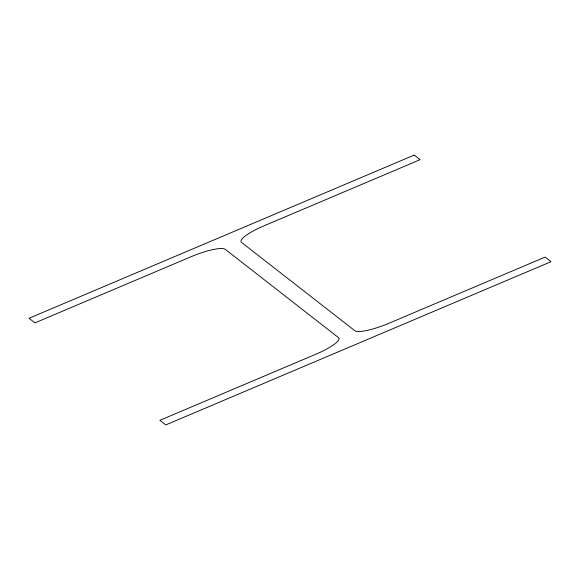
<?xml version="1.0" encoding="UTF-8"?>
<svg xmlns="http://www.w3.org/2000/svg" width="580" height="580" viewBox="0 0 580 580"><rect width="100%" height="100%" fill="white"/><g stroke="black" fill="none" stroke-linecap="round" stroke-linejoin="round"><path stroke-width="0.87" d="M414.221 155.085L29 318.297L34.901 322.9L190.813 256.839A31.226 6.489 -21.5 0 1 225.257 249.349L338.43 337.567A31.226 6.489 -21.5 0 1 315.788 354.257L159.877 420.319L165.778 424.915L551 261.703L545.098 257.099L389.187 323.161A31.226 6.489 -21.5 0 1 354.743 330.651L241.57 242.433A31.226 6.489 -21.5 0 1 264.212 225.743L420.123 159.681L414.221 155.085"/></g></svg>
